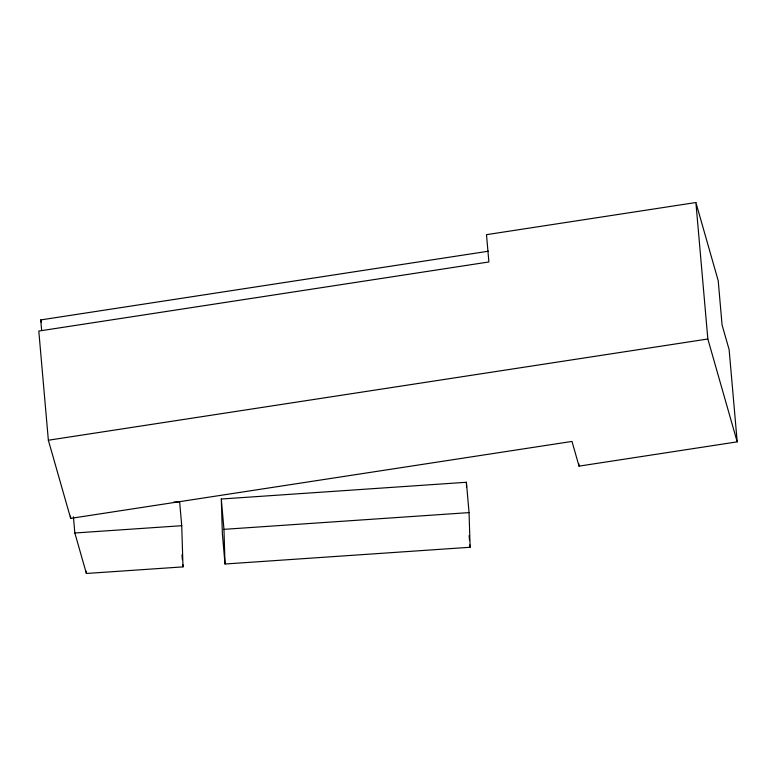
<?xml version="1.0" encoding="UTF-8"?>
<svg xmlns="http://www.w3.org/2000/svg" width="776" height="776" viewBox="0 0 776 776"><rect width="100%" height="100%" fill="white"/><g stroke="black" fill="none" stroke-linecap="round" stroke-linejoin="round"><path stroke-width="1.16" d="M695.897 202.526L486.494 234.662L488.88 261.958L38.8 331.051L48.355 440.235L70.664 518.387L571.99 441.428L579.042 466.134L737.2 441.854L729.13 349.656L722.078 324.96L718.207 280.679L695.897 202.526L707.838 338.996L737.2 441.854M41.652 330.469L40.73 319.925L488.414 251.211M48.355 440.235L707.838 338.996M221.296 499.017L466.395 482.274L469.053 512.606L470.12 547.264L225.021 564.007L222.363 533.684L221.296 499.017L223.954 529.348L225.021 564.007M73.419 516.826L74.836 532.996L181.73 525.701L179.634 501.752L173.63 502.14M223.954 529.348L469.053 512.606M74.836 532.996L86.388 573.474L183 566.878L181.73 525.701M40.73 319.925L41.39 322.253M578.838 463.738L579.042 466.134M469.102 535.605L469.509 540.271M469.916 544.936L470.12 547.264M181.953 554.869L182.37 559.671M182.787 564.472L183 566.878M86.184 571.097L86.388 573.474M70.461 516.069L70.664 518.387M466.395 482.274L466.551 487.056"/></g></svg>
